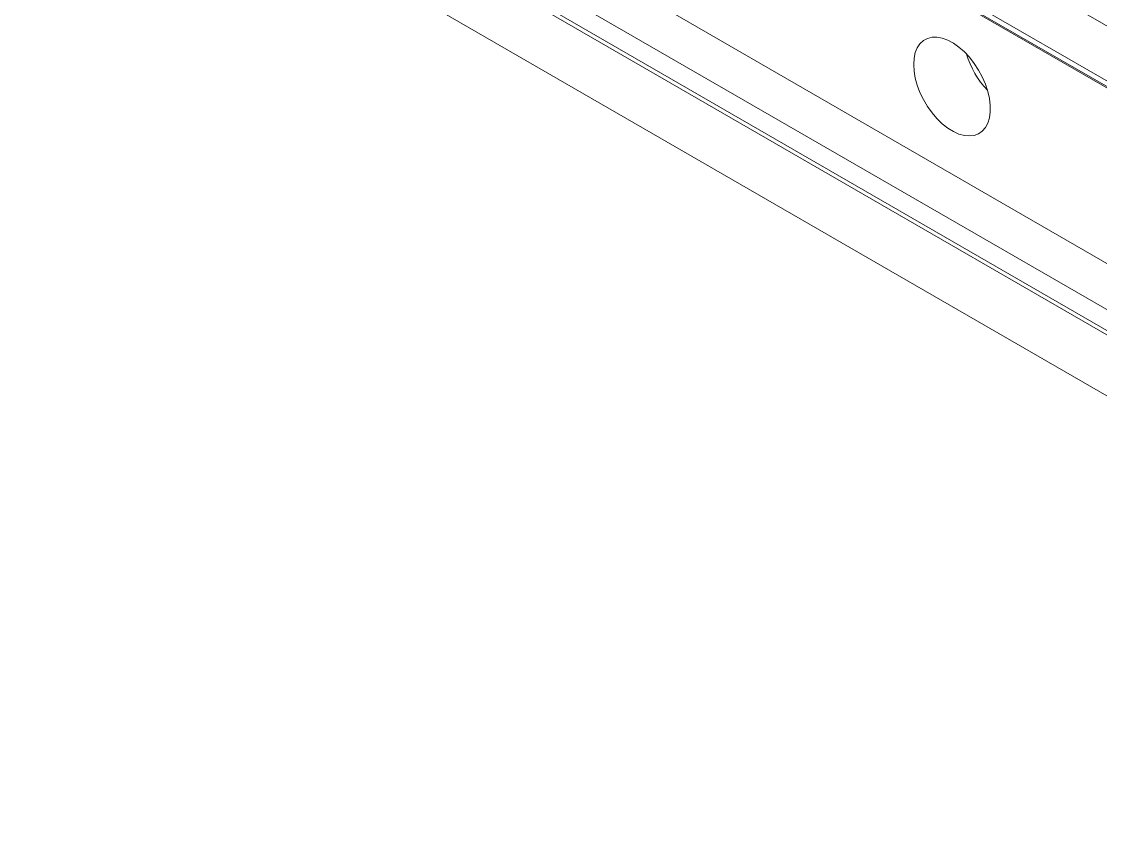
# Model space of a CAD drawing. Header units: inches. Extents: x 0.1 to 10.9, y 0 to 8.5.
# Drawn here: x 8.254 to 9.602, y 1.573 to 2.597 of the extents above; entities that cross this region are included whole.
import ezdxf

# ---------------------------------------------------------------- set-up
doc = ezdxf.new("R2010")
doc.units = ezdxf.units.IN
doc.header["$MEASUREMENT"] = 0

msp = doc.modelspace()

# ---------------------------------------------------------------- linework, layer by layer
at = {"color": 7, "linetype": 'Continuous', "lineweight": 18}
for p, q in [((8.2543, 3.374), (10.5696, 2.0374)), ((10.5743, 2.0347), (8.2543, 3.374)), ((10.5767, 1.9559), (8.2566, 3.2952)), ((8.2583, 3.2961), (10.5783, 1.9568)), ((10.5967, 1.9528), (8.2767, 3.2921)), ((8.2566, 3.0758), (10.5767, 1.7365)), ((10.5778, 1.7358), (8.2578, 3.0752)), ((10.5967, 1.6671), (8.2767, 3.0064)), ((8.2543, 2.9935), (10.5743, 1.6542)), ((10.5696, 1.6515), (8.2543, 2.988)), ((8.2543, 2.9118), (10.5696, 1.5752)), ((10.5743, 1.5725), (8.2543, 2.9118))]:
    msp.add_line(p, q, dxfattribs=at)
at = {"color": 7, "linetype": 'Continuous', "lineweight": 18, "flags": 128}
msp.add_lwpolyline([(9.3688, 2.5431), (9.3693, 2.5347), (9.3708, 2.526), (9.3733, 2.517), (9.3767, 2.508), (9.381, 2.4991), (9.386, 2.4906), (9.3917, 2.4827), (9.3979, 2.4754), (9.4045, 2.469), (9.4114, 2.4635), (9.4184, 2.4592), (9.4253, 2.4561), (9.4321, 2.4542), (9.4385, 2.4537), (9.4445, 2.4544), (9.4499, 2.4565), (9.4545, 2.4598), (9.4584, 2.4643), (9.4613, 2.4699), (9.4634, 2.4765), (9.4644, 2.4839), (9.4644, 2.4919), (9.4634, 2.5005), (9.4613, 2.5094), (9.4584, 2.5184), (9.4545, 2.5274), (9.4499, 2.5361), (9.4445, 2.5443), (9.4385, 2.552), (9.4321, 2.5588), (9.4253, 2.5648), (9.4184, 2.5697), (9.4114, 2.5734), (9.4045, 2.5759), (9.3979, 2.5771), (9.3917, 2.577), (9.386, 2.5756), (9.381, 2.5729), (9.3767, 2.569), (9.3733, 2.5639), (9.3708, 2.5578), (9.3693, 2.5508), (9.3688, 2.5431)], dxfattribs=at)
at = {"color": 7, "linetype": 'Continuous', "lineweight": 18}
msp.add_arc((9.5431, 2.5884), 0.113, 196.6698, 223.3248, dxfattribs=at)

doc.saveas('drawing.dxf')
